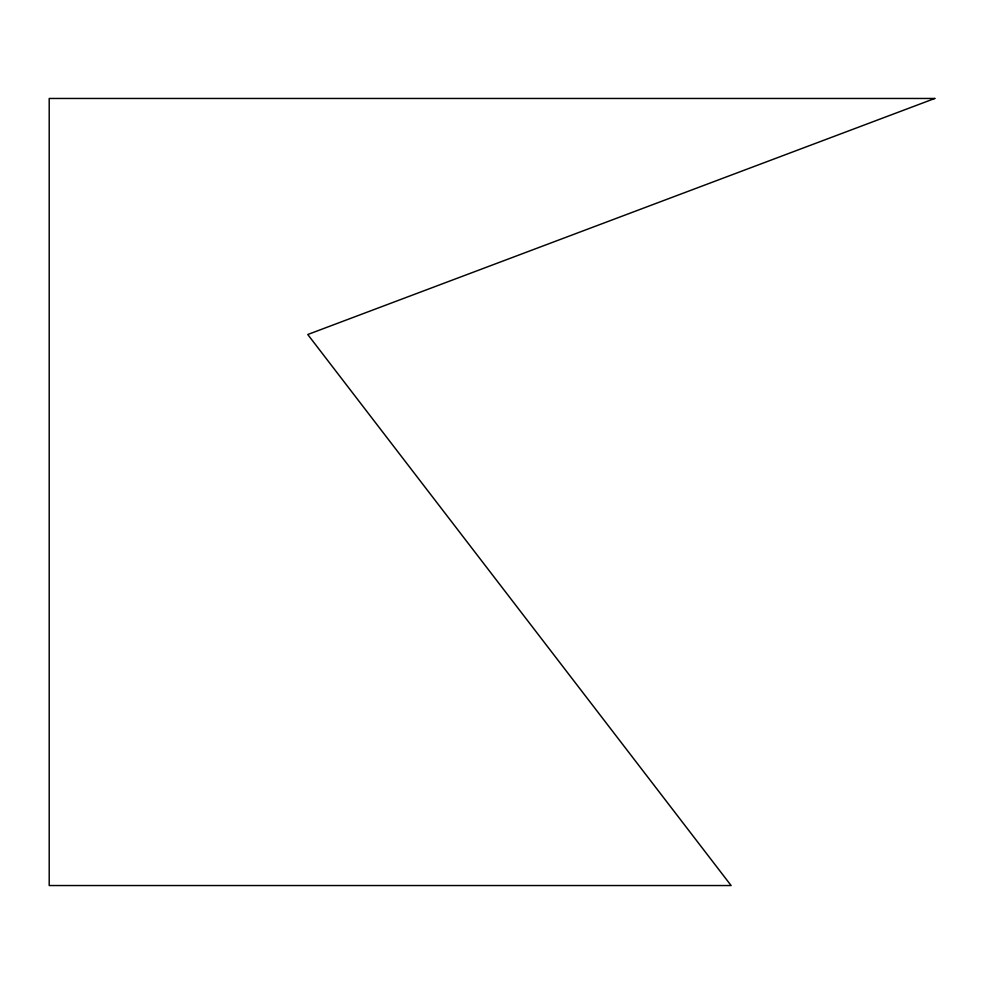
<?xml version="1.0" encoding="UTF-8"?>
<svg xmlns="http://www.w3.org/2000/svg" width="984" height="984" viewBox="0 0 984 984"><rect width="100%" height="100%" fill="white"/><g stroke="black" fill="none" stroke-linecap="round" stroke-linejoin="round"><path stroke-width="1.48" d="M934.8 98.462L307.758 334.511L731.112 885.538L49.2 885.538L49.2 98.462L934.8 98.462"/></g></svg>
